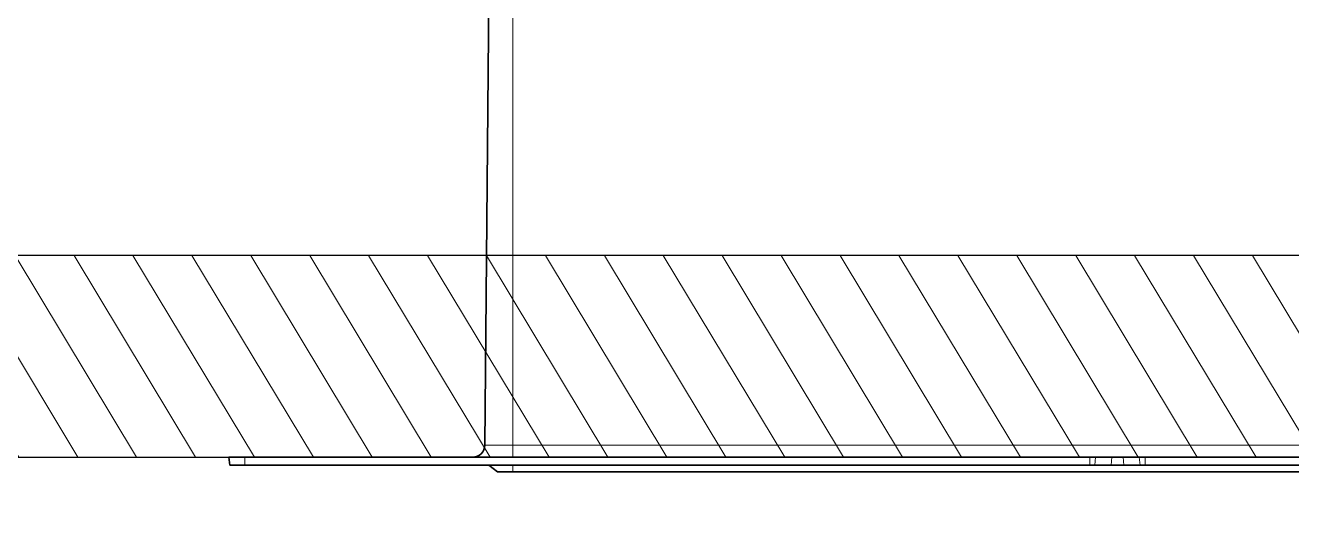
# Model space of a CAD drawing. Header units: inches. Extents: x 258415 to 640093, y 441672 to 945769.
# Drawn here: x 309529.2 to 309686, y 462716.2 to 462777.4 of the extents above; entities that cross this region are included whole.
import ezdxf

# ---------------------------------------------------------------- set-up
doc = ezdxf.new("R2010")
doc.units = ezdxf.units.IN
doc.header["$MEASUREMENT"] = 0
for name, color, linetype in [('CQ Grg Gypsum', 41, 'Continuous'), ('CQ Light Elevation', 4, 'Continuous'), ('CQ section wall', 3, 'Continuous'), ('CQ Wall hatch_CHB', 8, 'Continuous'), ('CQ_callout', 34, 'Continuous')]:
    doc.layers.add(name, color=color, linetype=linetype)
doc.layers.add('CQ Gypsum Hatch', color=8, linetype='Continuous', lineweight=20)
doc.layers.add('CQ Lighting', color=5, linetype='Continuous', lineweight=0)
doc.styles.get("Standard").update_dxf_attribs({"font": 'arial.ttf'})
doc.dimstyles.get("Standard").update_dxf_attribs({"dimtxt": 0.18, "dimasz": 0.18, "dimexe": 0.18, "dimexo": 0.0625, "dimgap": 0.09, "dimtad": 0, "dimtih": 1, "dimtoh": 1, "dimdec": 4, "dimzin": 0, "dimdsep": 46, "dimtxsty": 'Standard', "dimcen": 0.09, "dimadec": 0, "dimazin": 0, "dimtfac": 1, "dimtdec": 4, "dimtofl": 0, "dimtmove": 0, "dimatfit": 3, "dimfxl": 1, "dimtolj": 1, "dimtzin": 0, "dimarcsym": 0})

# ---------------------------------------------------------------- blocks, each defined once
blk = doc.blocks.new('ff12 section a and b')
at = {"layer": 'CQ Wall hatch_CHB', "ltscale": 300, "extrusion": (1.65644e-08, -2.02966e-09, 1)}
h = blk.add_hatch(dxfattribs=at)
h.set_pattern_fill('AR-CONC', color=256, scale=10, angle=-13.9714, style=0)
h.set_pattern_definition([(36.028577, (-117982.78, -49373.48), (68.0890203, -23.40695), [7.5, -82.5]), (341.028577, (-117982.78, -49373.48), (4.6961155, 76.3439316), [6, -66]), (86.480021, (-117977.11, -49375.43), (72.7851354, 52.936981), [6.374019, -70.114211]), (32.212777, (-117977.95, -49354.07), (99.570572, -41.829513), [11.25, -123.75]), (82.664212, (-117969.65, -49357.56), (114.220033, 71.96377), [9.561034, -105.171376]), (337.21274, (-117977.95, -49354.07), (114.220033, 71.96377), [9, -99]), (7.028577, (-117969.455, -49361.34), (48.2040844, -53.482392), [7.5, -82.5]), (312.028577, (-117969.455, -49361.34), (41.119588, 64.495185), [6, -66]), (57.480021, (-117965.44, -49365.796), (89.323671, 11.012793), [6.374019, -70.114211]), (23.5285767, (-117982.78, -49373.481), (9.2173322, 32.010976), [0, -65.2, 0, -67, 0, -66.25]), (353.528577, (-117982.78, -49373.48), (35.0512903, 31.9228578), [0, -38.2, 0, -63.7, 0, -25.25]), (313.5285767, (-118004.42, -49368.097), (51.2584374, -15.0772595), [0, -25, 0, -78, 0, -103.5]), (303.528577, (-118014.125, -49365.683), (59.0102484, -4.3659754), [0, -32.5, 0, -51.8, 0, -73.5])])
h.paths.add_polyline_path([(308598.93, 463573.85), (308598.93, 463323.85), (312785.44, 463323.85), (312785.44, 463823.85), (312585.44, 463823.85), (312585.44, 463573.85)])
h.paths.add_polyline_path([(308598.93, 459623.85), (308598.93, 459373.85), (312785.44, 459373.85), (312785.44, 459623.85)])
blk = doc.blocks.new('T.HC0E0.HQ12 side 2')
at = {"layer": 'CQ Lighting', "color": 1, "lineweight": 35}
for p, q in [((441925.5, 518877.62), (441925, 518820.2)), ((441895.3, 518818.72), (441999.89, 518818.72)), ((441895.3, 518817.72), (441999.89, 518817.72)), ((442006.72, 518818.72), (442111.3, 518818.72)), ((442006.72, 518817.72), (442111.3, 518817.72)), ((442078.15, 518816.92), (441928.45, 518816.92))]:
    blk.add_line(p, q, dxfattribs=at)
at = {"layer": 'CQ Lighting', "color": 1, "lineweight": 13}
for p, q in [((441928.45, 518877.62), (441928.45, 518820.2)), ((441928.45, 518820.2), (442078.15, 518820.2))]:
    blk.add_line(p, q, dxfattribs=at)
at = {"layer": 'CQ Lighting', "color": 1, "lineweight": 13, "ltscale": 0.086276}
blk.add_line((441925, 518820.2), (441928.45, 518820.2), dxfattribs=at)
at = {"layer": 'CQ Lighting', "color": 1, "lineweight": 13, "ltscale": 0.037173}
blk.add_line((441928.45, 518820.2), (441928.45, 518818.72), dxfattribs=at)
at = {"layer": 'CQ Lighting', "color": 1, "lineweight": 35, "ltscale": 0.05}
for p, q in [((441893.3, 518818.72), (441895.3, 518818.72)), ((442000.51, 518817.72), (442002.51, 518817.72)), ((442000.6, 518818.72), (442002.6, 518818.72)), ((442006.01, 518818.72), (442004.01, 518818.72)), ((442006.1, 518817.72), (442004.1, 518817.72))]:
    blk.add_line(p, q, dxfattribs=at)
at = {"layer": 'CQ Lighting', "color": 1, "lineweight": 35, "ltscale": 0.025188}
blk.add_line((441893.43, 518817.72), (441893.3, 518818.72), dxfattribs=at)
at = {"layer": 'CQ Lighting', "color": 1, "lineweight": 35, "ltscale": 0.04693}
blk.add_line((441893.43, 518817.72), (441895.3, 518817.72), dxfattribs=at)
at = {"layer": 'CQ Lighting', "color": 1, "lineweight": 13, "ltscale": 0.025}
for p, q in [((441895.3, 518817.72), (441895.3, 518818.72)), ((441999.89, 518817.72), (441999.89, 518818.72)), ((442006.72, 518817.72), (442006.72, 518818.72))]:
    blk.add_line(p, q, dxfattribs=at)
at = {"layer": 'CQ Lighting', "color": 1, "lineweight": 35, "ltscale": 0.033399}
blk.add_line((441925.5, 518817.72), (441926.57, 518816.92), dxfattribs=at)
at = {"layer": 'CQ Lighting', "color": 1, "lineweight": 13, "ltscale": 0.02}
blk.add_line((441928.45, 518817.72), (441928.45, 518816.92), dxfattribs=at)
at = {"layer": 'CQ Lighting', "color": 1, "lineweight": 35, "ltscale": 0.017677}
for p, q in [((441999.89, 518818.72), (442000.6, 518818.72)), ((442006.01, 518818.72), (442006.72, 518818.72))]:
    blk.add_line(p, q, dxfattribs=at)
at = {"layer": 'CQ Lighting', "color": 1, "lineweight": 35, "ltscale": 0.015506}
for p, q in [((441999.89, 518817.72), (442000.51, 518817.72)), ((442006.1, 518817.72), (442006.72, 518817.72))]:
    blk.add_line(p, q, dxfattribs=at)
at = {"layer": 'CQ Lighting', "color": 1, "lineweight": 13, "ltscale": 0.025094}
for p, q in [((442000.51, 518817.72), (442000.6, 518818.72)), ((442002.51, 518817.72), (442002.6, 518818.72)), ((442004.1, 518817.72), (442004.01, 518818.72)), ((442006.1, 518817.72), (442006.01, 518818.72))]:
    blk.add_line(p, q, dxfattribs=at)
at = {"layer": 'CQ Lighting', "color": 1, "lineweight": 35, "ltscale": 0.039697}
blk.add_line((442002.51, 518817.72), (442004.1, 518817.72), dxfattribs=at)
at = {"layer": 'CQ Lighting', "color": 1, "lineweight": 35, "ltscale": 0.035355}
blk.add_line((442002.6, 518818.72), (442004.01, 518818.72), dxfattribs=at)
at = {"layer": 'CQ Lighting', "color": 1, "lineweight": 35, "ltscale": 0.047002}
blk.add_line((441926.57, 518816.92), (441928.45, 518816.92), dxfattribs=at)
at = {"layer": 'CQ Lighting', "color": 1, "lineweight": 35, "ltscale": 0.005554}
blk.add_line((441928.3, 518816.92), (441928.53, 518816.92), dxfattribs=at)
at = {"layer": 'CQ Lighting', "color": 1, "lineweight": 35}
blk.add_arc((441923.5, 518820.22), 1.5, 270, 359.5, dxfattribs=at)

msp = doc.modelspace()

# ---------------------------------------------------------------- hatches: boundary and pattern name
at = {"layer": 'CQ Gypsum Hatch'}
h = msp.add_hatch(dxfattribs=at)
h.set_pattern_fill('ANSI31', color=256, scale=50, angle=76.02858, style=0)
h.set_pattern_definition([(121.0285767, (-9266.02, -7354.6207), (-5.35568947, -3.22165956), [])])
h.paths.add_polyline_path([(308985.434, 462773.854), (308985.434, 462748.854), (309005.434, 462748.854), (309005.434, 462723.855), (312385.436, 462723.855), (312385.436, 462748.854), (312405.436, 462748.854), (312405.436, 462773.854), (312360.436, 462773.854), (312360.436, 462748.854), (309030.434, 462748.854), (309030.434, 462773.854)])

# ---------------------------------------------------------------- linework, layer by layer
at = {"layer": 'CQ Grg Gypsum', "elevation": 0.001}
msp.add_lwpolyline([(308985.434, 462773.854), (308985.434, 462748.854), (309005.434, 462748.854), (309005.434, 462723.855), (312385.436, 462723.855), (312385.436, 462748.854), (312405.436, 462748.854), (312405.436, 462773.854), (312360.436, 462773.854), (312360.436, 462748.854), (309030.434, 462748.854), (309030.434, 462773.854), (308985.434, 462773.854)], dxfattribs=at)

# ---------------------------------------------------------------- block references
at = {"layer": 'CQ Light Elevation'}
msp.add_blockref('T.HC0E0.HQ12 side 2', (-132338.869, -56094.863, 0.001), dxfattribs=at)
at = {"layer": 'CQ section wall'}
msp.add_blockref('ff12 section a and b', (0, 0), dxfattribs=at)

# ---------------------------------------------------------------- leaders
at = {"layer": 'CQ_callout'}
msp.add_leader([(310470.46, 462748.854), (308920.088, 463111.672), (308310.553, 463111.672)], dimstyle='Standard', override={"dimasz": 10, "dimldrblk": 'Dot', "dimfxl": 0.1, "dimarcsym": 2}, dxfattribs=at)

doc.saveas('drawing.dxf')
